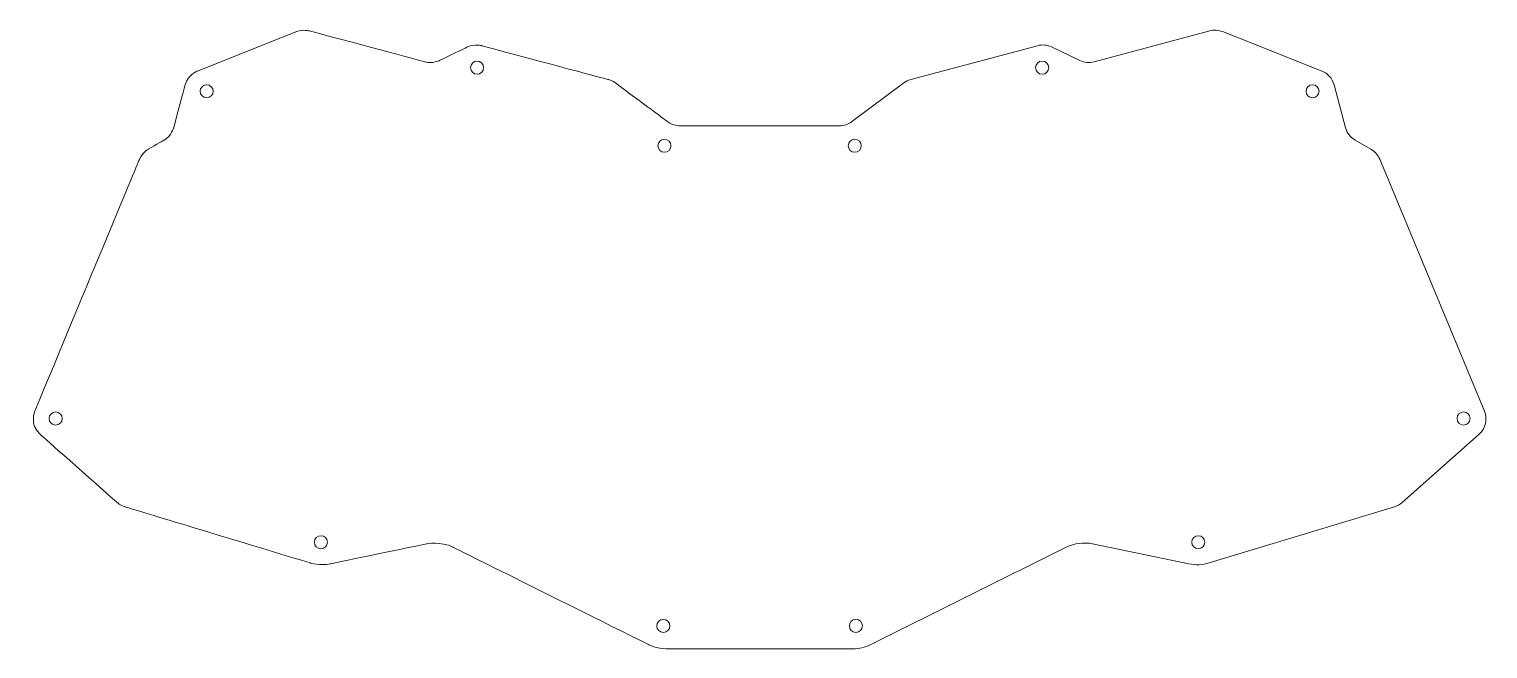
# Model space of a CAD drawing. Header units: millimetres. Extents: x 0 to 357, y 0 to 152.
import ezdxf

# ---------------------------------------------------------------- set-up
doc = ezdxf.new("R2010")
doc.units = ezdxf.units.MM
doc.header["$MEASUREMENT"] = 0
doc.layers.add('레이어 1', color=7, linetype='Continuous', lineweight=0)

msp = doc.modelspace()

# ---------------------------------------------------------------- linework, layer by layer
at = {"layer": '레이어 1', "lineweight": 5}
for centre in [(109.7, 142.34), (109.7, 142.34), (248.06, 142.34), (248.06, 142.34), (43.49, 136.55), (43.49, 136.55), (314.27, 136.55), (314.27, 136.55), (155.58, 123.22), (155.58, 123.22), (202.18, 123.22), (202.18, 123.22), (6.51, 56.42), (6.51, 56.42), (351.25, 56.42), (351.25, 56.42), (71.46, 26.12), (71.46, 26.12), (286.3, 26.12), (286.3, 26.12), (155.31, 5.62), (155.31, 5.62), (202.45, 5.62), (202.45, 5.62)]:
    msp.add_circle(centre, 1.6, dxfattribs=at)
for points in [[(58.13, 148.22), (58.13, 148.22), (65.54, 151.16), (65.54, 151.16)], [(58.13, 148.22), (58.13, 148.22), (65.54, 151.16), (65.54, 151.16)], [(65.54, 151.16), (67.08, 151.77), (68.67, 151.34), (68.67, 151.34)], [(65.54, 151.16), (67.08, 151.77), (68.67, 151.34), (68.67, 151.34)], [(68.67, 151.34), (82.84, 147.54), (97, 143.75), (97, 143.75)], [(68.67, 151.34), (82.84, 147.54), (97, 143.75), (97, 143.75)], [(260.77, 143.75), (260.77, 143.75), (289.09, 151.34), (289.09, 151.34)], [(260.77, 143.75), (260.77, 143.75), (289.09, 151.34), (289.09, 151.34)], [(292.23, 151.16), (291.23, 151.55), (290.13, 151.62), (289.09, 151.34)], [(292.23, 151.16), (291.23, 151.55), (290.13, 151.62), (289.09, 151.34)], [(292.23, 151.16), (292.23, 151.16), (299.63, 148.22), (299.63, 148.22)], [(292.23, 151.16), (292.23, 151.16), (299.63, 148.22), (299.63, 148.22)], [(41.22, 141.52), (41.22, 141.52), (58.13, 148.22), (58.13, 148.22)], [(41.22, 141.52), (41.22, 141.52), (58.13, 148.22), (58.13, 148.22)], [(100.46, 144.07), (103.92, 145.74), (107.38, 147.4), (107.38, 147.4)], [(100.46, 144.07), (103.92, 145.74), (107.38, 147.4), (107.38, 147.4)], [(107.38, 147.4), (109.06, 148.2), (110.85, 147.72), (110.85, 147.72)], [(107.38, 147.4), (109.06, 148.2), (110.85, 147.72), (110.85, 147.72)], [(110.85, 147.72), (126.36, 143.57), (141.88, 139.41), (141.88, 139.41)], [(110.85, 147.72), (126.36, 143.57), (141.88, 139.41), (141.88, 139.41)], [(215.89, 139.41), (215.89, 139.41), (246.92, 147.72), (246.92, 147.72)], [(215.89, 139.41), (215.89, 139.41), (246.92, 147.72), (246.92, 147.72)], [(250.38, 147.4), (249.3, 147.92), (248.08, 148.03), (246.92, 147.72)], [(250.38, 147.4), (249.3, 147.92), (248.08, 148.03), (246.92, 147.72)], [(250.38, 147.4), (250.38, 147.4), (257.31, 144.07), (257.31, 144.07)], [(250.38, 147.4), (250.38, 147.4), (257.31, 144.07), (257.31, 144.07)], [(299.63, 148.22), (299.63, 148.22), (316.55, 141.52), (316.55, 141.52)], [(299.63, 148.22), (299.63, 148.22), (316.55, 141.52), (316.55, 141.52)], [(97, 143.75), (98.79, 143.27), (100.46, 144.07), (100.46, 144.07)], [(97, 143.75), (98.79, 143.27), (100.46, 144.07), (100.46, 144.07)], [(257.31, 144.07), (258.38, 143.55), (259.61, 143.44), (260.77, 143.75)], [(257.31, 144.07), (258.38, 143.55), (259.61, 143.44), (260.77, 143.75)], [(38.23, 138.17), (38.88, 140.59), (41.22, 141.52), (41.22, 141.52)], [(38.23, 138.17), (38.88, 140.59), (41.22, 141.52), (41.22, 141.52)], [(141.88, 139.41), (142.8, 139.16), (143.56, 138.6), (143.56, 138.6)], [(141.88, 139.41), (142.8, 139.16), (143.56, 138.6), (143.56, 138.6)], [(215.89, 139.41), (215.28, 139.25), (214.71, 138.97), (214.21, 138.6)], [(215.89, 139.41), (215.28, 139.25), (214.71, 138.97), (214.21, 138.6)], [(319.54, 138.17), (319.13, 139.69), (318.02, 140.94), (316.55, 141.52)], [(319.54, 138.17), (319.13, 139.69), (318.02, 140.94), (316.55, 141.52)], [(35.41, 127.64), (36.82, 132.9), (38.23, 138.17), (38.23, 138.17)], [(35.41, 127.64), (36.82, 132.9), (38.23, 138.17), (38.23, 138.17)], [(143.56, 138.6), (149.97, 133.84), (156.39, 129.08), (156.39, 129.08)], [(143.56, 138.6), (149.97, 133.84), (156.39, 129.08), (156.39, 129.08)], [(201.38, 129.08), (201.38, 129.08), (214.21, 138.6), (214.21, 138.6)], [(201.38, 129.08), (201.38, 129.08), (214.21, 138.6), (214.21, 138.6)], [(319.54, 138.17), (319.54, 138.17), (322.36, 127.64), (322.36, 127.64)], [(319.54, 138.17), (319.54, 138.17), (322.36, 127.64), (322.36, 127.64)], [(156.39, 129.08), (157.71, 128.1), (159.37, 128.1), (159.37, 128.1)], [(156.39, 129.08), (157.71, 128.1), (159.37, 128.1), (159.37, 128.1)], [(198.4, 128.1), (199.47, 128.1), (200.52, 128.44), (201.38, 129.08)], [(198.4, 128.1), (199.47, 128.1), (200.52, 128.44), (201.38, 129.08)], [(33.07, 124.6), (34.87, 125.64), (35.41, 127.64), (35.41, 127.64)], [(33.07, 124.6), (34.87, 125.64), (35.41, 127.64), (35.41, 127.64)], [(159.37, 128.1), (159.37, 128.1), (180.7, 128.1), (180.7, 128.1)], [(159.37, 128.1), (159.37, 128.1), (180.7, 128.1), (180.7, 128.1)], [(180.7, 128.1), (180.7, 128.1), (198.4, 128.1), (198.4, 128.1)], [(180.7, 128.1), (180.7, 128.1), (198.4, 128.1), (198.4, 128.1)], [(322.36, 127.64), (322.7, 126.36), (323.54, 125.26), (324.7, 124.6)], [(322.36, 127.64), (322.7, 126.36), (323.54, 125.26), (324.7, 124.6)], [(27.06, 119.96), (27.71, 121.53), (29.19, 122.37), (29.19, 122.37)], [(27.06, 119.96), (27.71, 121.53), (29.19, 122.37), (29.19, 122.37)], [(29.19, 122.37), (31.13, 123.49), (33.07, 124.6), (33.07, 124.6)], [(29.19, 122.37), (31.13, 123.49), (33.07, 124.6), (33.07, 124.6)], [(324.7, 124.6), (324.7, 124.6), (328.58, 122.37), (328.58, 122.37)], [(324.7, 124.6), (324.7, 124.6), (328.58, 122.37), (328.58, 122.37)], [(330.71, 119.96), (330.28, 120.98), (329.54, 121.82), (328.58, 122.37)], [(330.71, 119.96), (330.28, 120.98), (329.54, 121.82), (328.58, 122.37)], [(1.4, 58.22), (14.23, 89.09), (27.06, 119.96), (27.06, 119.96)], [(1.4, 58.22), (14.23, 89.09), (27.06, 119.96), (27.06, 119.96)], [(330.71, 119.96), (330.71, 119.96), (356.37, 58.22), (356.37, 58.22)], [(330.71, 119.96), (330.71, 119.96), (356.37, 58.22), (356.37, 58.22)], [(2.7, 52.55), (0.02, 54.92), (1.4, 58.22), (1.4, 58.22)], [(2.7, 52.55), (0.02, 54.92), (1.4, 58.22), (1.4, 58.22)], [(355.07, 52.55), (356.67, 53.97), (357.19, 56.25), (356.37, 58.22)], [(355.07, 52.55), (356.67, 53.97), (357.19, 56.25), (356.37, 58.22)], [(21.56, 35.85), (12.13, 44.2), (2.7, 52.55), (2.7, 52.55)], [(21.56, 35.85), (12.13, 44.2), (2.7, 52.55), (2.7, 52.55)], [(355.07, 52.55), (355.07, 52.55), (336.2, 35.85), (336.2, 35.85)], [(355.07, 52.55), (355.07, 52.55), (336.2, 35.85), (336.2, 35.85)], [(23.43, 34.81), (22.38, 35.12), (21.56, 35.85), (21.56, 35.85)], [(23.43, 34.81), (22.38, 35.12), (21.56, 35.85), (21.56, 35.85)], [(334.34, 34.81), (335.03, 35.01), (335.67, 35.37), (336.2, 35.85)], [(334.34, 34.81), (335.03, 35.01), (335.67, 35.37), (336.2, 35.85)], [(68.82, 21.04), (46.12, 27.92), (23.43, 34.81), (23.43, 34.81)], [(68.82, 21.04), (46.12, 27.92), (23.43, 34.81), (23.43, 34.81)], [(334.34, 34.81), (334.34, 34.81), (288.95, 21.04), (288.95, 21.04)], [(334.34, 34.81), (334.34, 34.81), (288.95, 21.04), (288.95, 21.04)], [(97.34, 25.72), (85.55, 23.27), (73.76, 20.81), (73.76, 20.81)], [(97.34, 25.72), (85.55, 23.27), (73.76, 20.81), (73.76, 20.81)], [(103.84, 24.88), (100.74, 26.42), (97.34, 25.72), (97.34, 25.72)], [(103.84, 24.88), (100.74, 26.42), (97.34, 25.72), (97.34, 25.72)], [(260.42, 25.72), (258.23, 26.17), (255.94, 25.88), (253.93, 24.88)], [(260.42, 25.72), (258.23, 26.17), (255.94, 25.88), (253.93, 24.88)], [(284.01, 20.81), (284.01, 20.81), (260.42, 25.72), (260.42, 25.72)], [(284.01, 20.81), (284.01, 20.81), (260.42, 25.72), (260.42, 25.72)], [(151.65, 1.06), (127.74, 12.97), (103.84, 24.88), (103.84, 24.88)], [(151.65, 1.06), (127.74, 12.97), (103.84, 24.88), (103.84, 24.88)], [(253.93, 24.88), (253.93, 24.88), (206.12, 1.06), (206.12, 1.06)], [(253.93, 24.88), (253.93, 24.88), (206.12, 1.06), (206.12, 1.06)], [(73.76, 20.81), (71.26, 20.3), (68.82, 21.04), (68.82, 21.04)], [(73.76, 20.81), (71.26, 20.3), (68.82, 21.04), (68.82, 21.04)], [(284.01, 20.81), (285.65, 20.47), (287.35, 20.55), (288.95, 21.04)], [(284.01, 20.81), (285.65, 20.47), (287.35, 20.55), (288.95, 21.04)], [(156.11, 0.01), (153.75, 0.01), (151.65, 1.06), (151.65, 1.06)], [(156.11, 0.01), (153.75, 0.01), (151.65, 1.06), (151.65, 1.06)], [(178.88, 0.01), (178.88, 0.01), (156.11, 0.01), (156.11, 0.01)], [(178.88, 0.01), (178.88, 0.01), (156.11, 0.01), (156.11, 0.01)], [(201.66, 0.01), (201.66, 0.01), (178.88, 0.01), (178.88, 0.01)], [(201.66, 0.01), (201.66, 0.01), (178.88, 0.01), (178.88, 0.01)], [(201.66, 0.01), (203.21, 0.01), (204.73, 0.37), (206.12, 1.06)], [(201.66, 0.01), (203.21, 0.01), (204.73, 0.37), (206.12, 1.06)]]:
    msp.add_open_spline(points, degree=3, dxfattribs=at)

doc.saveas('drawing.dxf')
